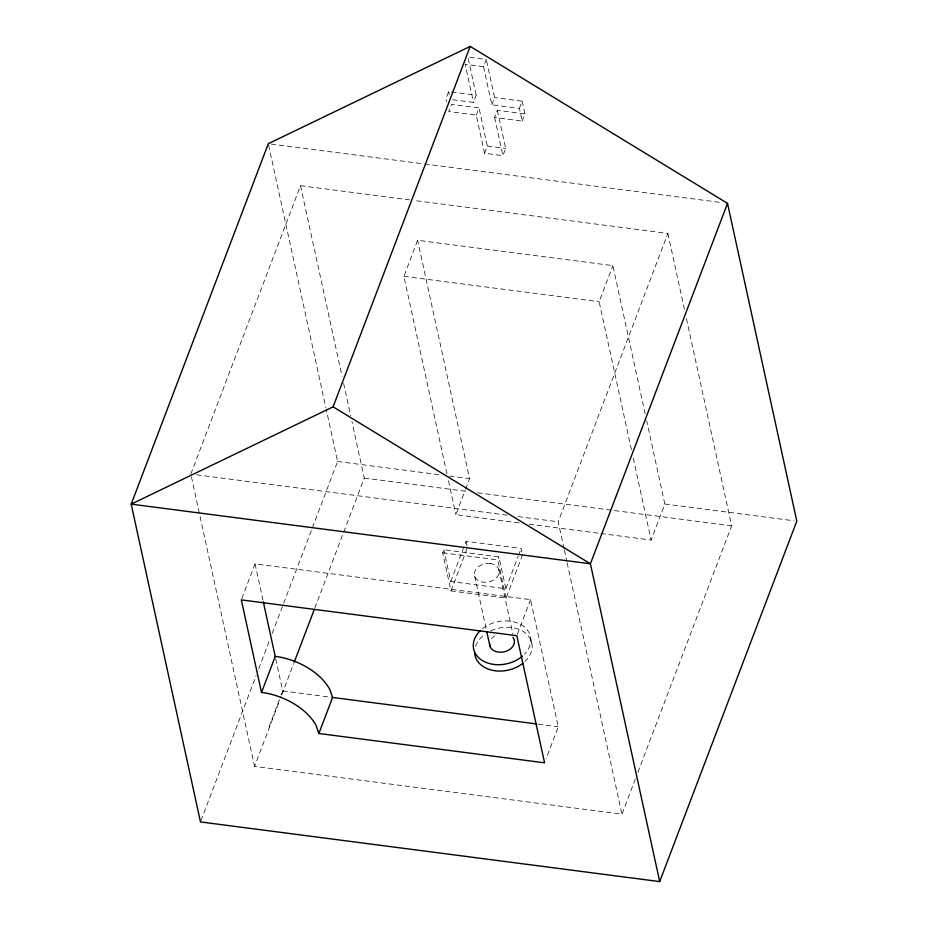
<?xml version="1.0" encoding="UTF-8"?>
<svg xmlns="http://www.w3.org/2000/svg" width="928" height="928" viewBox="0 0 928 928"><rect width="100%" height="100%" fill="white"/><g stroke="black" fill="none" stroke-linecap="round" stroke-linejoin="round"><path stroke-width="0.7" stroke-dasharray="4.64 3.48" d="M190.82 474.057L300.51 185.693L412.45 200.239M241.825 598.56L255.026 563.853L530.549 599.65L558.273 726.775L546.082 758.814M452.818 99.725L473.477 102.416L476.226 95.201L448.676 91.617L445.927 98.832L446.542 101.651M446.936 473.744L403.9 276.335L417.612 240.282L612.863 265.652L645.146 413.749M522.174 121.092L524.923 113.877L497.362 110.304L494.624 117.508L522.174 121.092L519.402 108.379L491.852 104.794L483.534 66.665L486.284 59.45L469.324 57.246M200.993 820.572L256.151 675.584M258.726 668.81L269.549 640.355M272.136 633.58L311.82 529.238M312.342 527.881L337.595 461.483L326.204 409.225M476.25 115.118L478.999 107.915L451.449 104.33L448.7 111.546L476.25 115.118L484.567 153.259L502.941 155.649L505.679 148.434L497.362 110.304M491.852 104.794L494.589 97.591L486.284 59.45M484.567 153.259L487.316 146.056L478.999 107.915M269.027 727.018L280.708 696.313M281.219 694.979L282.738 690.977L275.523 657.859M635.332 778.963L621.946 814.169L254.574 766.424L279.804 700.095M281.868 694.678L293.712 663.543M314.824 608.037L343.151 533.577M343.662 532.22L364.263 478.071L351.944 421.579M519.402 108.379L522.151 101.164L494.589 97.591M519.03 522.893L455.868 514.68L465.009 490.645M465.52 489.311L469.58 478.639L417.612 240.282M522.557 554.828L506.096 598.084L450.996 590.927L442.679 552.786L443.839 549.747L498.939 556.904L505.876 588.688L450.764 581.52L443.839 549.747M450.764 581.52L466.065 541.314L521.165 548.471L522.278 553.564M450.996 590.927L467.445 547.671M506.096 598.084L497.791 559.944L498.939 556.904M631.434 449.767L599.152 301.704L612.863 265.652M505.876 588.688L518.114 556.522M518.624 555.176L521.165 548.471M564.05 548.622L558.192 521.791L667.882 233.427L413.888 200.425M517.348 634.358L530.549 599.65M600.868 533.519L651.12 540.05L664.831 504.008L646.688 420.79M637.907 772.2L731.635 525.805L686.36 318.176M483.534 66.665L465.172 64.276L473.477 102.416M487.316 146.056L505.679 148.434M271.173 144.06L423.284 163.827M424.722 164.012L721.775 202.606M403.9 276.335L599.152 301.704M337.595 461.483L440.881 474.904M449.488 476.029L469.58 478.639M664.831 504.008L793.939 520.782M364.263 478.071L467.55 491.492M477.595 492.803L731.635 525.805M196.562 474.8L507.964 515.26M518.01 516.571L558.192 521.791M529.088 524.192L599.43 533.333M442.679 552.786L497.791 559.944M282.738 690.977L332.584 697.45M538.147 724.153L558.273 726.775M667.882 233.427L684.516 309.708M633.279 458.223L651.12 540.05M522.151 101.164L524.923 113.877M494.624 117.508L502.941 155.649M468.222 58.476L476.226 95.201M564.352 550.037L566.822 561.336M567.124 562.751L621.946 814.169M448.676 91.617L449.291 94.447M530.712 638.65L532.104 645.006M498.858 569.548L512.882 633.87M474.695 576.207L486.284 629.346M466.065 541.314L467.167 546.395M448.479 480.797L455.868 514.68M300.51 185.693L342.084 376.374M343.627 383.438L350.714 415.93M268.61 145.093L325.89 407.81M255.026 563.853L262.984 600.346M191.435 476.876L254.574 766.424M490.726 630.854A29.058 21.518 -12.3 0 1 526.246 633.743A29.058 21.518 -12.3 0 1 524.993 661.444M475.542 646.445A29.058 21.518 -12.3 0 1 485.054 634.172M482.525 628.674A29.058 21.518 -12.3 0 1 521.571 624.973A29.058 21.518 -12.3 0 1 524.575 654.124M491.446 638.882A12.54 9.292 -12.3 0 1 496.12 635.1M490.332 563.54L487.13 563.458A12.54 9.292 -12.3 0 0 474.521 572.564A12.54 9.292 -12.3 0 0 483.221 582.216L486.423 582.297A12.54 9.292 -12.3 0 0 499.032 573.191A12.54 9.292 -12.3 0 0 490.332 563.54"/><path stroke-width="1.39" d="M659.692 881.6L590.405 563.795L131.196 504.136L333.082 406.847L470.194 46.4L727.517 203.36L796.804 521.153L659.692 881.6L200.483 821.93L131.196 504.136L268.308 143.689L470.194 46.4M261.51 692.52L241.315 599.894L516.838 635.692L544.562 762.816L318.872 733.491L316.17 725.684A52.78 31.923 20.8 0 0 263.413 692.648L261.51 692.52L275.222 656.479L263.285 601.75M294.222 662.186L314.314 609.394M318.872 733.491L332.584 697.45L329.881 689.643A52.78 31.923 20.8 0 0 277.124 656.606L275.222 656.479M727.517 203.36L590.405 563.795L333.082 406.847M332.584 697.45L536.709 723.968M486.887 632.142L489.938 646.12M522.893 663.265A29.058 21.518 -12.3 0 1 492.71 670.364A29.058 21.518 -12.3 0 1 474.707 653.3M522.592 656.015A29.058 21.518 -12.3 0 1 482.479 660.62A29.058 21.518 -12.3 0 1 480.426 630.506M512.94 637.281A12.54 9.292 -12.3 0 1 501.665 652.21L498.464 652.129A12.54 9.292 -12.3 0 1 489.613 643.719"/></g></svg>
